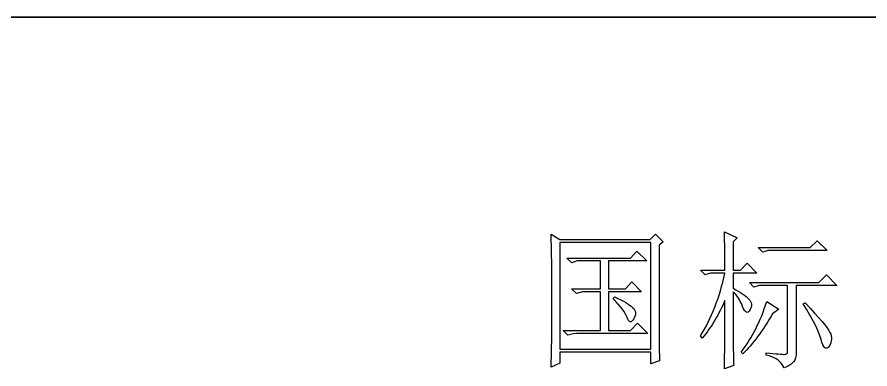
# Model space of a CAD drawing. Header units: millimetres. Extents: x 803 to 1266, y 444 to 714.
# Drawn here: x 1145.94 to 1175.1, y 477.34 to 489.37 of the extents above; entities that cross this region are included whole.
import ezdxf

# ---------------------------------------------------------------- set-up
doc = ezdxf.new("R2010")
doc.units = ezdxf.units.MM
doc.layers.add('layer 1', color=7, linetype='CONTINUOUS')

msp = doc.modelspace()

# ---------------------------------------------------------------- linework, layer by layer
at = {"layer": 'layer 1', "lineweight": 35}
msp.add_open_spline([(1261.005, 489.371), (1261.005, 489.371), (1087.508, 489.371), (1087.508, 489.371)], degree=3, dxfattribs=at)
at = {"layer": 'layer 1', "color": 250}
for points, knots in [([(1164.2, 477.4), (1164.2, 477.4), (1164.498, 477.539), (1164.498, 477.539), (1164.498, 477.539), (1164.498, 477.539), (1164.498, 477.916), (1164.498, 477.916), (1164.498, 477.916), (1164.498, 477.916), (1167.614, 477.916), (1167.614, 477.916), (1167.614, 477.916), (1167.614, 477.916), (1167.614, 477.52), (1167.614, 477.52), (1167.614, 477.52), (1167.614, 477.52), (1167.911, 477.619), (1167.911, 477.619), (1167.911, 477.619), (1167.898, 477.896), (1167.892, 478.167), (1167.892, 478.432), (1167.892, 478.432), (1167.892, 478.432), (1167.892, 481.568), (1167.892, 481.568), (1167.892, 481.568), (1167.892, 481.568), (1168.031, 481.686), (1168.031, 481.686), (1168.031, 481.686), (1168.031, 481.686), (1167.772, 481.944), (1167.772, 481.944), (1167.772, 481.944), (1167.772, 481.944), (1167.594, 481.766), (1167.594, 481.766), (1167.594, 481.766), (1167.594, 481.766), (1164.498, 481.766), (1164.498, 481.766), (1164.498, 481.766), (1164.498, 481.766), (1164.2, 481.944), (1164.2, 481.944), (1164.2, 481.944), (1164.214, 481.614), (1164.221, 481.323), (1164.221, 481.071), (1164.221, 481.071), (1164.221, 481.071), (1164.221, 478.254), (1164.221, 478.254), (1164.221, 478.254), (1164.221, 477.976), (1164.214, 477.692), (1164.2, 477.4)], [0, 0, 0, 0, 0.066667, 0.066667, 0.066667, 0.066667, 0.133333, 0.133333, 0.133333, 0.133333, 0.2, 0.2, 0.2, 0.2, 0.266667, 0.266667, 0.266667, 0.266667, 0.333333, 0.333333, 0.333333, 0.333333, 0.4, 0.4, 0.4, 0.4, 0.466667, 0.466667, 0.466667, 0.466667, 0.533333, 0.533333, 0.533333, 0.533333, 0.6, 0.6, 0.6, 0.6, 0.666667, 0.666667, 0.666667, 0.666667, 0.733333, 0.733333, 0.733333, 0.733333, 0.8, 0.8, 0.8, 0.8, 0.866667, 0.866667, 0.866667, 0.866667, 0.933333, 0.933333, 0.933333, 0.933333, 1, 1, 1, 1]), ([(1170.423, 479.98), (1170.556, 479.861), (1170.665, 479.692), (1170.751, 479.474), (1170.751, 479.474), (1170.837, 479.255), (1170.919, 479.216), (1170.999, 479.355), (1170.999, 479.355), (1171.079, 479.494), (1171.065, 479.619), (1170.959, 479.732), (1170.959, 479.732), (1170.853, 479.845), (1170.675, 479.967), (1170.423, 480.099), (1170.423, 480.099), (1170.423, 480.099), (1170.423, 480.615), (1170.423, 480.615), (1170.423, 480.615), (1170.423, 480.615), (1171.237, 480.615), (1171.237, 480.615), (1171.237, 480.615), (1171.237, 480.615), (1170.9, 480.952), (1170.9, 480.952), (1170.9, 480.952), (1170.9, 480.952), (1170.681, 480.714), (1170.681, 480.714), (1170.681, 480.714), (1170.681, 480.714), (1170.423, 480.714), (1170.423, 480.714), (1170.423, 480.714), (1170.423, 480.714), (1170.423, 481.686), (1170.423, 481.686), (1170.423, 481.686), (1170.423, 481.686), (1170.562, 481.826), (1170.562, 481.826), (1170.562, 481.826), (1170.562, 481.826), (1170.126, 482.024), (1170.126, 482.024), (1170.126, 482.024), (1170.139, 481.653), (1170.146, 481.217), (1170.146, 480.714), (1170.146, 480.714), (1170.146, 480.714), (1169.312, 480.714), (1169.312, 480.714), (1169.312, 480.714), (1169.312, 480.714), (1169.471, 480.556), (1169.471, 480.556), (1169.471, 480.556), (1169.471, 480.556), (1169.649, 480.615), (1169.649, 480.615), (1169.649, 480.615), (1169.649, 480.615), (1170.146, 480.615), (1170.146, 480.615), (1170.146, 480.615), (1169.96, 479.781), (1169.682, 479.067), (1169.312, 478.472), (1169.312, 478.472), (1169.312, 478.472), (1169.372, 478.393), (1169.372, 478.393), (1169.372, 478.393), (1169.689, 478.79), (1169.947, 479.219), (1170.146, 479.682), (1170.146, 479.682), (1170.146, 478.69), (1170.139, 477.91), (1170.126, 477.341), (1170.126, 477.341), (1170.126, 477.341), (1170.444, 477.46), (1170.444, 477.46), (1170.444, 477.46), (1170.43, 477.725), (1170.423, 478.565), (1170.423, 479.98)], [0, 0, 0, 0, 0.043478, 0.043478, 0.043478, 0.043478, 0.086957, 0.086957, 0.086957, 0.086957, 0.130435, 0.130435, 0.130435, 0.130435, 0.173913, 0.173913, 0.173913, 0.173913, 0.217391, 0.217391, 0.217391, 0.217391, 0.26087, 0.26087, 0.26087, 0.26087, 0.304348, 0.304348, 0.304348, 0.304348, 0.347826, 0.347826, 0.347826, 0.347826, 0.391304, 0.391304, 0.391304, 0.391304, 0.434783, 0.434783, 0.434783, 0.434783, 0.478261, 0.478261, 0.478261, 0.478261, 0.521739, 0.521739, 0.521739, 0.521739, 0.565217, 0.565217, 0.565217, 0.565217, 0.608696, 0.608696, 0.608696, 0.608696, 0.652174, 0.652174, 0.652174, 0.652174, 0.695652, 0.695652, 0.695652, 0.695652, 0.73913, 0.73913, 0.73913, 0.73913, 0.782609, 0.782609, 0.782609, 0.782609, 0.826087, 0.826087, 0.826087, 0.826087, 0.869565, 0.869565, 0.869565, 0.869565, 0.913043, 0.913043, 0.913043, 0.913043, 0.956522, 0.956522, 0.956522, 0.956522, 1, 1, 1, 1]), ([(1164.498, 481.667), (1164.498, 481.667), (1167.614, 481.667), (1167.614, 481.667), (1167.614, 481.667), (1167.614, 481.667), (1167.614, 478.016), (1167.614, 478.016), (1167.614, 478.016), (1167.614, 478.016), (1164.498, 478.016), (1164.498, 478.016), (1164.498, 478.016), (1164.498, 478.016), (1164.498, 481.667), (1164.498, 481.667)], [0, 0, 0, 0, 0.25, 0.25, 0.25, 0.25, 0.5, 0.5, 0.5, 0.5, 0.75, 0.75, 0.75, 0.75, 1, 1, 1, 1]), ([(1171.277, 481.488), (1171.277, 481.488), (1171.436, 481.33), (1171.436, 481.33), (1171.436, 481.33), (1171.436, 481.33), (1171.614, 481.389), (1171.614, 481.389), (1171.614, 481.389), (1171.614, 481.389), (1173.638, 481.389), (1173.638, 481.389), (1173.638, 481.389), (1173.638, 481.389), (1173.301, 481.726), (1173.301, 481.726), (1173.301, 481.726), (1173.301, 481.726), (1173.063, 481.488), (1173.063, 481.488), (1173.063, 481.488), (1173.063, 481.488), (1171.277, 481.488), (1171.277, 481.488)], [0, 0, 0, 0, 0.166667, 0.166667, 0.166667, 0.166667, 0.333333, 0.333333, 0.333333, 0.333333, 0.5, 0.5, 0.5, 0.5, 0.666667, 0.666667, 0.666667, 0.666667, 0.833333, 0.833333, 0.833333, 0.833333, 1, 1, 1, 1]), ([(1164.736, 481.131), (1164.736, 481.131), (1164.915, 480.972), (1164.915, 480.972), (1164.915, 480.972), (1164.915, 480.972), (1165.093, 481.032), (1165.093, 481.032), (1165.093, 481.032), (1165.093, 481.032), (1165.888, 481.032), (1165.888, 481.032), (1165.888, 481.032), (1165.888, 481.032), (1165.888, 480.079), (1165.888, 480.079), (1165.888, 480.079), (1165.888, 480.079), (1164.895, 480.079), (1164.895, 480.079), (1164.895, 480.079), (1164.895, 480.079), (1165.074, 479.921), (1165.074, 479.921), (1165.074, 479.921), (1165.074, 479.921), (1165.272, 479.98), (1165.272, 479.98), (1165.272, 479.98), (1165.272, 479.98), (1165.888, 479.98), (1165.888, 479.98), (1165.888, 479.98), (1165.888, 479.98), (1165.888, 478.651), (1165.888, 478.651), (1165.888, 478.651), (1165.888, 478.651), (1164.618, 478.651), (1164.618, 478.651), (1164.618, 478.651), (1164.618, 478.651), (1164.776, 478.492), (1164.776, 478.492), (1164.776, 478.492), (1164.895, 478.532), (1165.027, 478.551), (1165.173, 478.551), (1165.173, 478.551), (1165.173, 478.551), (1167.514, 478.551), (1167.514, 478.551), (1167.514, 478.551), (1167.514, 478.551), (1167.158, 478.908), (1167.158, 478.908), (1167.158, 478.908), (1167.158, 478.908), (1166.919, 478.651), (1166.919, 478.651), (1166.919, 478.651), (1166.919, 478.651), (1166.165, 478.651), (1166.165, 478.651), (1166.165, 478.651), (1166.165, 478.651), (1166.165, 479.98), (1166.165, 479.98), (1166.165, 479.98), (1166.165, 479.98), (1167.296, 479.98), (1167.296, 479.98), (1167.296, 479.98), (1167.296, 479.98), (1166.959, 480.317), (1166.959, 480.317), (1166.959, 480.317), (1166.959, 480.317), (1166.74, 480.079), (1166.74, 480.079), (1166.74, 480.079), (1166.74, 480.079), (1166.165, 480.079), (1166.165, 480.079), (1166.165, 480.079), (1166.165, 480.079), (1166.165, 481.032), (1166.165, 481.032), (1166.165, 481.032), (1166.165, 481.032), (1167.475, 481.032), (1167.475, 481.032), (1167.475, 481.032), (1167.475, 481.032), (1167.137, 481.369), (1167.137, 481.369), (1167.137, 481.369), (1167.137, 481.369), (1166.919, 481.131), (1166.919, 481.131), (1166.919, 481.131), (1166.919, 481.131), (1164.736, 481.131), (1164.736, 481.131)], [0, 0, 0, 0, 0.038462, 0.038462, 0.038462, 0.038462, 0.076923, 0.076923, 0.076923, 0.076923, 0.115385, 0.115385, 0.115385, 0.115385, 0.153846, 0.153846, 0.153846, 0.153846, 0.192308, 0.192308, 0.192308, 0.192308, 0.230769, 0.230769, 0.230769, 0.230769, 0.269231, 0.269231, 0.269231, 0.269231, 0.307692, 0.307692, 0.307692, 0.307692, 0.346154, 0.346154, 0.346154, 0.346154, 0.384615, 0.384615, 0.384615, 0.384615, 0.423077, 0.423077, 0.423077, 0.423077, 0.461538, 0.461538, 0.461538, 0.461538, 0.5, 0.5, 0.5, 0.5, 0.538462, 0.538462, 0.538462, 0.538462, 0.576923, 0.576923, 0.576923, 0.576923, 0.615385, 0.615385, 0.615385, 0.615385, 0.653846, 0.653846, 0.653846, 0.653846, 0.692308, 0.692308, 0.692308, 0.692308, 0.730769, 0.730769, 0.730769, 0.730769, 0.769231, 0.769231, 0.769231, 0.769231, 0.807692, 0.807692, 0.807692, 0.807692, 0.846154, 0.846154, 0.846154, 0.846154, 0.884615, 0.884615, 0.884615, 0.884615, 0.923077, 0.923077, 0.923077, 0.923077, 0.961538, 0.961538, 0.961538, 0.961538, 1, 1, 1, 1]), ([(1171.554, 477.896), (1171.554, 477.896), (1171.554, 477.817), (1171.554, 477.817), (1171.554, 477.817), (1171.7, 477.777), (1171.816, 477.734), (1171.902, 477.688), (1171.902, 477.688), (1171.988, 477.642), (1172.077, 477.539), (1172.17, 477.381), (1172.17, 477.381), (1172.316, 477.433), (1172.421, 477.499), (1172.487, 477.579), (1172.487, 477.579), (1172.553, 477.659), (1172.586, 477.77), (1172.586, 477.916), (1172.586, 477.916), (1172.586, 477.916), (1172.586, 480.199), (1172.586, 480.199), (1172.586, 480.199), (1172.586, 480.199), (1173.976, 480.199), (1173.976, 480.199), (1173.976, 480.199), (1173.976, 480.199), (1173.619, 480.556), (1173.619, 480.556), (1173.619, 480.556), (1173.619, 480.556), (1173.36, 480.298), (1173.36, 480.298), (1173.36, 480.298), (1173.36, 480.298), (1170.98, 480.298), (1170.98, 480.298), (1170.98, 480.298), (1170.98, 480.298), (1171.138, 480.138), (1171.138, 480.138), (1171.138, 480.138), (1171.138, 480.138), (1171.316, 480.199), (1171.316, 480.199), (1171.316, 480.199), (1171.316, 480.199), (1172.288, 480.199), (1172.288, 480.199), (1172.288, 480.199), (1172.288, 480.199), (1172.288, 477.936), (1172.288, 477.936), (1172.288, 477.936), (1172.288, 477.87), (1172.252, 477.837), (1172.18, 477.837), (1172.18, 477.837), (1172.107, 477.837), (1171.899, 477.857), (1171.554, 477.896)], [0, 0, 0, 0, 0.0625, 0.0625, 0.0625, 0.0625, 0.125, 0.125, 0.125, 0.125, 0.1875, 0.1875, 0.1875, 0.1875, 0.25, 0.25, 0.25, 0.25, 0.3125, 0.3125, 0.3125, 0.3125, 0.375, 0.375, 0.375, 0.375, 0.4375, 0.4375, 0.4375, 0.4375, 0.5, 0.5, 0.5, 0.5, 0.5625, 0.5625, 0.5625, 0.5625, 0.625, 0.625, 0.625, 0.625, 0.6875, 0.6875, 0.6875, 0.6875, 0.75, 0.75, 0.75, 0.75, 0.8125, 0.8125, 0.8125, 0.8125, 0.875, 0.875, 0.875, 0.875, 0.9375, 0.9375, 0.9375, 0.9375, 1, 1, 1, 1]), ([(1166.383, 479.801), (1166.383, 479.801), (1166.324, 479.742), (1166.324, 479.742), (1166.324, 479.742), (1166.575, 479.491), (1166.734, 479.276), (1166.8, 479.097), (1166.8, 479.097), (1166.866, 478.918), (1166.943, 478.905), (1167.028, 479.057), (1167.028, 479.057), (1167.114, 479.21), (1167.101, 479.338), (1166.988, 479.444), (1166.988, 479.444), (1166.876, 479.55), (1166.674, 479.669), (1166.383, 479.801)], [0, 0, 0, 0, 0.2, 0.2, 0.2, 0.2, 0.4, 0.4, 0.4, 0.4, 0.6, 0.6, 0.6, 0.6, 0.8, 0.8, 0.8, 0.8, 1, 1, 1, 1]), ([(1171.575, 479.642), (1171.363, 478.981), (1171.072, 478.405), (1170.701, 477.916), (1170.701, 477.916), (1170.701, 477.916), (1170.761, 477.857), (1170.761, 477.857), (1170.761, 477.857), (1171.105, 478.2), (1171.442, 478.657), (1171.773, 479.226), (1171.773, 479.226), (1171.773, 479.226), (1171.991, 479.385), (1171.991, 479.385), (1171.991, 479.385), (1171.991, 479.385), (1171.575, 479.642), (1171.575, 479.642)], [0, 0, 0, 0, 0.2, 0.2, 0.2, 0.2, 0.4, 0.4, 0.4, 0.4, 0.6, 0.6, 0.6, 0.6, 0.8, 0.8, 0.8, 0.8, 1, 1, 1, 1]), ([(1172.885, 479.603), (1172.885, 479.603), (1172.824, 479.564), (1172.824, 479.564), (1172.824, 479.564), (1173.142, 479.061), (1173.344, 478.657), (1173.43, 478.353), (1173.43, 478.353), (1173.516, 478.049), (1173.608, 477.973), (1173.707, 478.124), (1173.707, 478.124), (1173.807, 478.277), (1173.817, 478.432), (1173.737, 478.591), (1173.737, 478.591), (1173.658, 478.75), (1173.374, 479.087), (1172.885, 479.603)], [0, 0, 0, 0, 0.2, 0.2, 0.2, 0.2, 0.4, 0.4, 0.4, 0.4, 0.6, 0.6, 0.6, 0.6, 0.8, 0.8, 0.8, 0.8, 1, 1, 1, 1])]:
    msp.add_open_spline(points, degree=3, knots=knots, dxfattribs=at)

doc.saveas('drawing.dxf')
